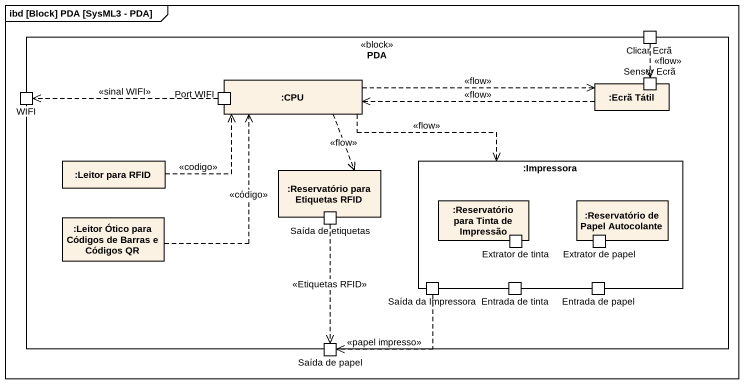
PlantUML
@startuml
mainframe ibd [Block] PDA [SysML3 - PDA]
rectangle PDA <<block>> {
  port "Clicar Ecrã" as Clicar_Ecrã
  rectangle ":CPU" as CPU {
    port "Port WIFI" as Port_WIFI
  }
  port WIFI
  rectangle ":Ecrã Tátil" as Ecrã_Tátil {
    port "Sensor Ecrã" as Sensor_Ecrã
  }
  rectangle ":Leitor para RFID" as Leitor_para_RFID
  rectangle ":Reservatório para Etiquetas RFID" as Reservatório_para_Etiquetas {
    port "Saída de etiquetas" as Saída_de_etiquetas
  }
  rectangle ":Impressora" as Impressora {
    rectangle ":Reservatório para Tinta de Impressão" as Reservatório_para_Tinta_de {
      port "Extrator de tinta" as Extrator_de_tinta
    }
    rectangle ":Reservatório de Papel Autocolante" as Reservatório_de_Papel {
      port "Extrator de papel" as Extrator_de_papel
    }
    port "Saída da Impressora" as Saída_da_Impressora
    port "Entrada de tinta" as Entrada_de_tinta
    port "Entrada de papel" as Entrada_de_papel
  }
  rectangle ":Leitor Ótico para Códigos de Barras e Códigos QR" as Leitor_Ótico_para_Códigos
  port "Saída de papel" as Saída_de_papel
}
Clicar_Ecrã ..> Sensor_Ecrã : <<flow>>
CPU .right.> Ecrã_Tátil : <<flow>>
CPU ..> Reservatório_para_Etiquetas : <<flow>>
CPU .right.> Impressora : <<flow>>
Port_WIFI .left.> WIFI : <<sinal WIFI>>
Ecrã_Tátil .left.> CPU : <<flow>>
Leitor_para_RFID .right.> CPU : <<codigo>>
Leitor_Ótico_para_Códigos .up.> CPU : <<código>>
Saída_de_etiquetas ..> Saída_de_papel : <<Etiquetas RFID>>
Saída_da_Impressora .left.> Saída_de_papel : <<papel impresso>>
@enduml
